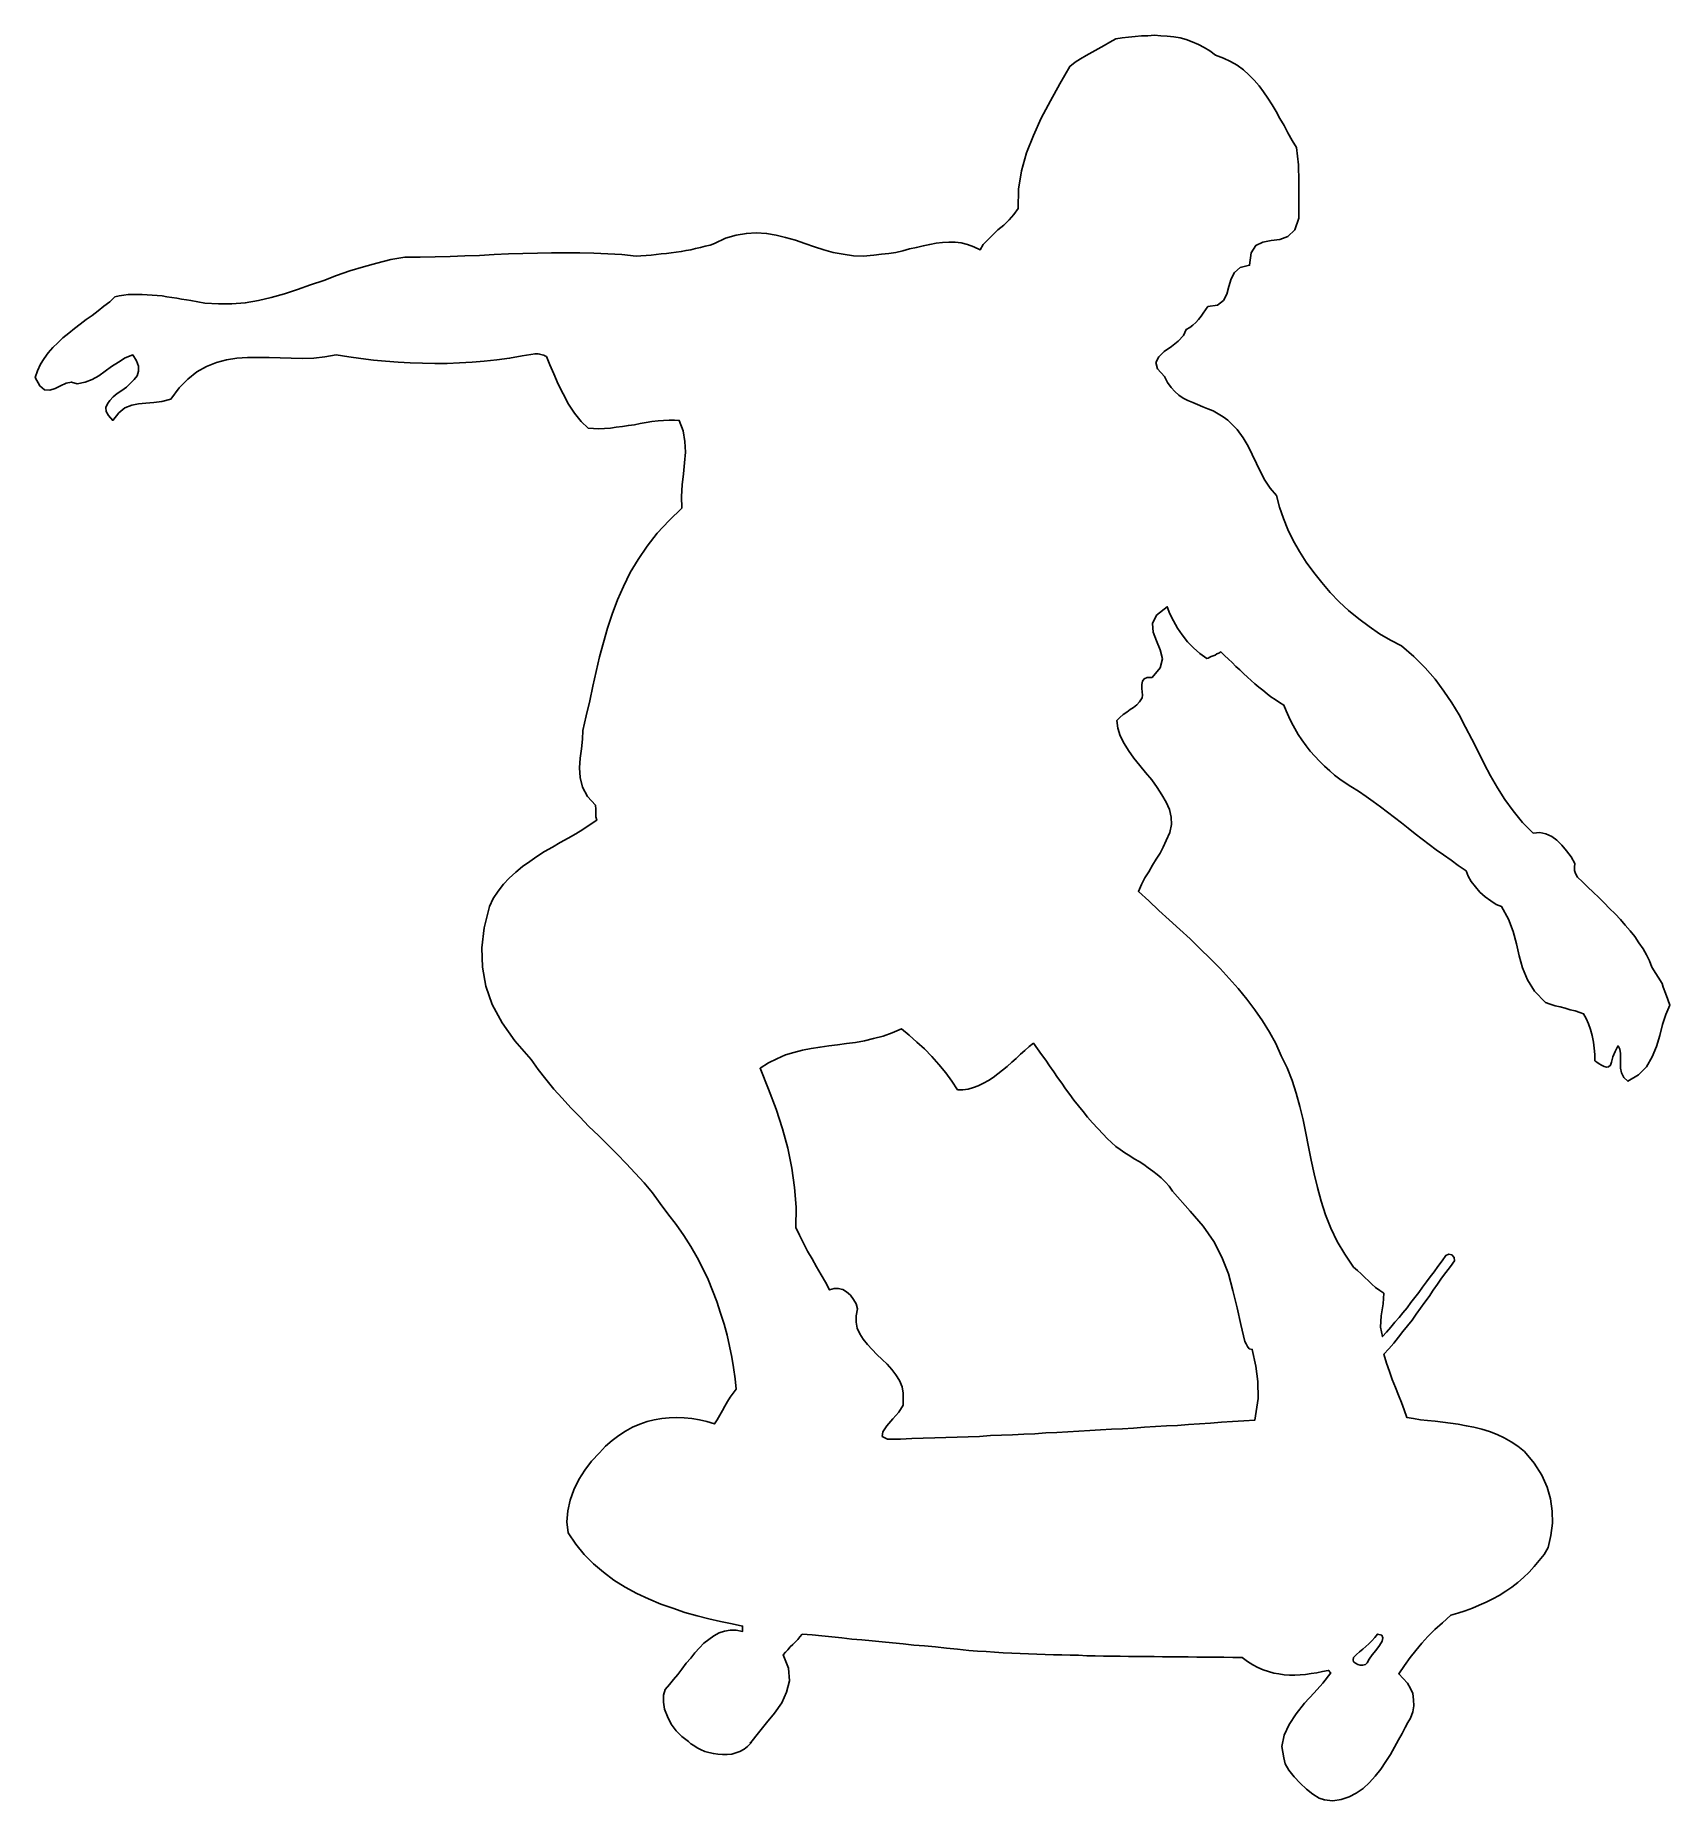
# Model space of a CAD drawing. Extents: x -203 to 144, y -176 to 198.
import ezdxf

# ---------------------------------------------------------------- set-up
doc = ezdxf.new("R2010")
doc.units = 0
doc.header["$MEASUREMENT"] = 0
doc.layers.add('7', color=7, linetype='CONTINUOUS')

msp = doc.modelspace()

# ---------------------------------------------------------------- linework, layer by layer
at = {"layer": '7', "linetype": 'CONTINUOUS'}
for points in [[(70.41, -175.78), (69.28, -175.38), (67.99, -174.58), (66.63, -173.53), (65.26, -172.24), (63.97, -170.88), (62.84, -169.51), (62.12, -168.14), (61.8, -166.86), (61.4, -164.44), (61.88, -162.03), (62.93, -159.78), (64.46, -157.53), (66.22, -155.28), (68.23, -153.11), (70.08, -151.01), (71.77, -148.84), (71.53, -148.68), (71.45, -148.44), (71.37, -148.36), (71.21, -148.36), (70, -148.6), (68.8, -148.84), (67.59, -149), (66.39, -149.17), (65.26, -149.24), (64.13, -149.32), (63.01, -149.32), (61.88, -149.24), (60.76, -149.08), (59.71, -148.92), (58.58, -148.6), (57.46, -148.2), (56.33, -147.72), (55.21, -147.15), (54.08, -146.43), (52.95, -145.63), (51.02, -145.63), (49.09, -145.55), (47.17, -145.55), (45.31, -145.55), (43.38, -145.55), (41.54, -145.47), (39.68, -145.47), (37.92, -145.47), (36.07, -145.47), (34.3, -145.38), (32.45, -145.38), (30.68, -145.38), (28.91, -145.38), (27.14, -145.3), (25.37, -145.3), (23.6, -145.3), (21.83, -145.22), (20.06, -145.22), (18.29, -145.14), (16.52, -145.14), (14.75, -145.06), (12.99, -145.06), (11.22, -144.98), (9.45, -144.9), (7.68, -144.82), (5.91, -144.74), (4.14, -144.66), (2.37, -144.58), (0.52, -144.5), (-1.25, -144.34), (-3.1, -144.26), (-4.95, -144.1), (-7.36, -143.86), (-9.69, -143.61), (-12.02, -143.37), (-14.36, -143.13), (-16.61, -142.97), (-18.86, -142.73), (-21.11, -142.49), (-23.28, -142.25), (-25.45, -142.09), (-27.63, -141.85), (-29.71, -141.68), (-31.89, -141.44), (-33.97, -141.2), (-36.07, -141.04), (-38.16, -140.8), (-40.25, -140.64), (-40.73, -141.2), (-41.21, -141.77), (-41.78, -142.33), (-42.26, -142.81), (-42.82, -143.37), (-43.3, -143.94), (-43.79, -144.5), (-44.27, -145.06), (-43.14, -147.88), (-42.98, -150.53), (-43.55, -152.94), (-44.59, -155.19), (-46.12, -157.37), (-47.81, -159.46), (-49.5, -161.55), (-51.11, -163.64), (-51.19, -163.72), (-51.26, -163.72), (-51.19, -163.64), (-51.02, -163.64), (-51.11, -163.72), (-51.83, -164.44), (-52.55, -165.01), (-53.44, -165.49), (-54.32, -165.81), (-55.2, -166.05), (-56.17, -166.13), (-57.14, -166.13), (-58.1, -166.05), (-59.07, -165.97), (-60.03, -165.73), (-60.92, -165.49), (-61.8, -165.09), (-62.53, -164.77), (-63.25, -164.28), (-63.89, -163.88), (-64.37, -163.4), (-65.74, -162.35), (-66.95, -161.15), (-67.99, -159.7), (-68.8, -158.09), (-69.44, -156.56), (-69.68, -155.04), (-69.68, -153.59), (-69.28, -152.38), (-68.4, -151.34), (-67.51, -150.29), (-66.63, -149.17), (-65.74, -148.04), (-64.86, -146.83), (-63.89, -145.71), (-63.01, -144.58), (-62.04, -143.54), (-61.08, -142.57), (-60.03, -141.77), (-58.99, -141.04), (-57.86, -140.4), (-56.73, -140), (-55.53, -139.84), (-54.24, -139.84), (-52.88, -140.08), (-52.88, -139.84), (-52.88, -139.51), (-52.88, -139.19), (-52.88, -138.95), (-55.13, -138.47), (-57.54, -137.99), (-60.03, -137.42), (-62.53, -136.78), (-65.1, -136.06), (-67.67, -135.17), (-70.24, -134.29), (-72.82, -133.16), (-75.31, -132.03), (-77.8, -130.67), (-80.14, -129.22), (-82.39, -127.53), (-84.48, -125.76), (-86.49, -123.75), (-88.26, -121.58), (-89.87, -119.17), (-90.11, -116.84), (-89.95, -114.5), (-89.46, -112.25), (-88.66, -110.08), (-87.62, -107.91), (-86.33, -105.9), (-84.88, -103.97), (-83.19, -102.2), (-81.91, -100.83), (-80.54, -99.63), (-79.09, -98.58), (-77.72, -97.62), (-76.19, -96.81), (-74.67, -96.17), (-73.14, -95.61), (-71.61, -95.2), (-70, -94.96), (-68.47, -94.8), (-66.87, -94.72), (-65.26, -94.8), (-63.65, -94.96), (-62.04, -95.2), (-60.43, -95.61), (-58.83, -96.09), (-58.26, -95.2), (-57.7, -94.24), (-57.14, -93.27), (-56.65, -92.31), (-56.09, -91.34), (-55.53, -90.46), (-54.89, -89.57), (-54.24, -88.77), (-54.48, -86.52), (-54.8, -84.18), (-55.2, -81.93), (-55.69, -79.6), (-56.17, -77.27), (-56.82, -74.94), (-57.54, -72.6), (-58.34, -70.19), (-59.23, -67.86), (-60.19, -65.53), (-61.32, -63.2), (-62.53, -60.86), (-63.89, -58.53), (-65.34, -56.2), (-66.95, -53.87), (-68.72, -51.61), (-70.32, -49.36), (-72.01, -47.11), (-73.78, -45.02), (-75.63, -42.93), (-77.56, -40.92), (-79.49, -38.91), (-81.5, -36.9), (-83.43, -34.97), (-85.44, -33.04), (-87.37, -31.03), (-89.3, -29.1), (-91.15, -27.09), (-92.92, -25.16), (-94.61, -23.07), (-96.22, -20.98), (-97.67, -18.88), (-101.13, -14.94), (-103.86, -11.09), (-105.95, -7.22), (-107.32, -3.36), (-108.04, 0.66), (-108.12, 4.76), (-107.64, 9.02), (-106.51, 13.52), (-105.71, 15.21), (-104.67, 16.82), (-103.54, 18.27), (-102.33, 19.55), (-100.97, 20.84), (-99.52, 22.04), (-97.99, 23.09), (-96.46, 24.14), (-94.85, 25.18), (-93.16, 26.15), (-91.56, 27.11), (-89.87, 28), (-88.26, 28.96), (-86.73, 29.85), (-85.2, 30.89), (-83.75, 31.86), (-84, 32.58), (-84, 33.38), (-84, 34.19), (-84.08, 34.99), (-85.76, 36.84), (-86.81, 38.85), (-87.29, 40.86), (-87.45, 42.95), (-87.29, 44.96), (-87.05, 46.97), (-86.81, 48.99), (-86.73, 50.83), (-86.01, 53.97), (-85.28, 57.11), (-84.64, 60.24), (-83.92, 63.38), (-83.19, 66.44), (-82.39, 69.49), (-81.5, 72.55), (-80.54, 75.52), (-79.41, 78.5), (-78.12, 81.39), (-76.68, 84.29), (-74.99, 87.1), (-73.14, 89.92), (-70.97, 92.65), (-68.47, 95.31), (-65.74, 97.96), (-65.82, 100.45), (-65.66, 102.87), (-65.42, 105.2), (-65.18, 107.53), (-65.02, 109.86), (-65.1, 112.12), (-65.5, 114.37), (-66.3, 116.54), (-67.35, 116.62), (-68.47, 116.62), (-69.68, 116.54), (-70.81, 116.46), (-72.1, 116.3), (-73.3, 116.14), (-74.59, 115.9), (-75.79, 115.65), (-77.08, 115.49), (-78.37, 115.25), (-79.65, 115.09), (-80.86, 114.93), (-82.15, 114.85), (-83.35, 114.77), (-84.48, 114.85), (-85.6, 114.93), (-87.13, 116.3), (-88.5, 118.07), (-89.79, 120), (-90.91, 122.17), (-91.96, 124.26), (-92.92, 126.43), (-93.73, 128.36), (-94.45, 130.13), (-94.77, 130.21), (-95.01, 130.37), (-95.34, 130.45), (-95.66, 130.53), (-95.9, 130.61), (-96.22, 130.69), (-96.54, 130.69), (-96.86, 130.69), (-99.6, 130.21), (-102.25, 129.73), (-104.98, 129.41), (-107.64, 129.08), (-110.21, 128.92), (-112.87, 128.76), (-115.52, 128.6), (-118.09, 128.6), (-120.75, 128.68), (-123.32, 128.76), (-125.9, 128.92), (-128.55, 129.08), (-131.12, 129.32), (-133.78, 129.65), (-136.35, 130.05), (-139, 130.45), (-141.42, 130.05), (-143.75, 129.73), (-146.16, 129.65), (-148.57, 129.73), (-150.9, 129.81), (-153.24, 129.89), (-155.57, 129.89), (-157.82, 129.89), (-160.07, 129.73), (-162.24, 129.41), (-164.41, 128.84), (-166.51, 127.96), (-168.52, 126.83), (-170.45, 125.3), (-172.3, 123.45), (-174.06, 121.04), (-175.99, 120.56), (-177.68, 120.32), (-179.37, 120.24), (-180.9, 120.08), (-182.35, 119.75), (-183.8, 119.19), (-185.08, 118.15), (-186.37, 116.54), (-187.26, 117.58), (-187.74, 118.47), (-187.82, 119.27), (-187.5, 120.08), (-187.01, 120.8), (-186.29, 121.52), (-185.4, 122.25), (-184.44, 122.89), (-183.47, 123.61), (-182.59, 124.42), (-181.79, 125.22), (-181.22, 126.03), (-180.9, 126.99), (-180.9, 128.04), (-181.3, 129.16), (-182.11, 130.45), (-183.72, 129.81), (-185.16, 128.92), (-186.61, 127.96), (-187.98, 126.99), (-189.34, 126.03), (-190.71, 125.22), (-192.24, 124.66), (-193.93, 124.34), (-195.14, 124.66), (-196.26, 124.42), (-197.47, 123.85), (-198.59, 123.29), (-199.72, 122.97), (-200.85, 123.05), (-201.81, 123.85), (-202.78, 125.62), (-202.29, 127.07), (-201.65, 128.44), (-200.92, 129.65), (-200.04, 130.85), (-199.08, 131.98), (-198.03, 133.02), (-196.91, 134.07), (-195.7, 135.03), (-194.49, 136), (-193.28, 136.96), (-192, 137.93), (-190.71, 138.82), (-189.43, 139.78), (-188.22, 140.74), (-187.01, 141.71), (-185.89, 142.76), (-185, 142.92), (-184.04, 143.07), (-183.07, 143.24), (-182.11, 143.24), (-181.14, 143.24), (-180.1, 143.24), (-179.05, 143.16), (-178, 143.07), (-176.96, 143), (-175.92, 142.92), (-174.87, 142.76), (-173.82, 142.59), (-172.78, 142.43), (-171.81, 142.27), (-170.77, 142.11), (-169.8, 141.95), (-166.83, 141.39), (-163.93, 141.23), (-161.12, 141.23), (-158.3, 141.47), (-155.49, 141.95), (-152.76, 142.59), (-149.94, 143.4), (-147.2, 144.28), (-144.47, 145.25), (-141.66, 146.21), (-138.92, 147.26), (-136.11, 148.22), (-133.21, 149.11), (-130.4, 149.91), (-127.42, 150.64), (-124.45, 151.12), (-121.23, 151.12), (-118.01, 151.2), (-114.88, 151.28), (-111.74, 151.44), (-108.61, 151.52), (-105.55, 151.68), (-102.49, 151.84), (-99.44, 151.92), (-96.38, 152), (-93.4, 152.08), (-90.35, 152.08), (-87.37, 152.08), (-84.4, 152), (-81.42, 151.84), (-78.45, 151.68), (-75.47, 151.36), (-74.42, 151.44), (-73.3, 151.52), (-72.25, 151.6), (-71.21, 151.68), (-70.17, 151.84), (-69.04, 151.92), (-67.99, 152.08), (-66.95, 152.24), (-65.9, 152.33), (-64.86, 152.57), (-63.89, 152.73), (-62.84, 152.97), (-61.8, 153.21), (-60.83, 153.45), (-59.79, 153.69), (-58.83, 154.01), (-56.49, 155.14), (-54.24, 155.78), (-52.07, 156.18), (-49.98, 156.27), (-47.81, 156.18), (-45.8, 155.78), (-43.79, 155.3), (-41.7, 154.74), (-39.68, 154.01), (-37.67, 153.37), (-35.66, 152.73), (-33.66, 152.16), (-31.56, 151.76), (-29.4, 151.44), (-27.3, 151.36), (-25.05, 151.6), (-23.44, 151.76), (-21.92, 151.92), (-20.39, 152.16), (-18.94, 152.48), (-17.49, 152.89), (-16.05, 153.21), (-14.6, 153.53), (-13.23, 153.85), (-11.86, 154.09), (-10.49, 154.25), (-9.21, 154.34), (-7.84, 154.34), (-6.55, 154.17), (-5.19, 153.85), (-3.9, 153.37), (-2.53, 152.73), (-1.89, 153.85), (-0.93, 154.82), (0.12, 155.86), (1.24, 156.91), (2.45, 157.95), (3.58, 159.08), (4.62, 160.21), (5.51, 161.49), (5.59, 165.59), (6.23, 169.45), (7.28, 173.23), (8.73, 176.93), (10.41, 180.63), (12.34, 184.25), (14.35, 187.87), (16.44, 191.57), (17.57, 192.45), (18.69, 193.18), (19.9, 193.9), (21.19, 194.62), (22.48, 195.27), (23.76, 195.99), (24.97, 196.72), (26.18, 197.44), (27.54, 197.6), (28.91, 197.76), (30.28, 197.92), (31.64, 198.08), (33.01, 198.08), (34.38, 198.16), (35.74, 198.08), (37.11, 198), (38.48, 197.84), (39.85, 197.6), (41.13, 197.28), (42.42, 196.8), (43.71, 196.23), (44.91, 195.59), (46.12, 194.86), (47.32, 193.98), (49.01, 193.34), (50.54, 192.61), (51.91, 191.81), (53.28, 190.85), (54.4, 189.8), (55.53, 188.67), (56.57, 187.47), (57.54, 186.18), (58.42, 184.81), (59.31, 183.45), (60.19, 182), (61, 180.55), (61.88, 179.02), (62.69, 177.5), (63.57, 175.89), (64.53, 174.36), (64.94, 170.74), (65.02, 167.2), (65.02, 163.42), (65.02, 159.4), (64.13, 156.91), (62.69, 155.54), (61, 154.9), (59.15, 154.66), (57.38, 154.34), (55.85, 153.61), (54.89, 152.08), (54.56, 149.43), (52.55, 148.95), (51.35, 147.9), (50.62, 146.53), (50.14, 144.93), (49.74, 143.32), (49.01, 141.95), (47.73, 140.99), (45.72, 140.66), (45.24, 140.02), (44.75, 139.3), (44.27, 138.65), (43.71, 137.93), (43.14, 137.29), (42.5, 136.72), (41.86, 136.24), (41.13, 135.84), (40.57, 134.55), (39.44, 133.35), (38, 132.22), (36.47, 131.18), (35.34, 130.05), (34.7, 128.84), (35.02, 127.48), (36.55, 125.87), (37.19, 124.58), (37.92, 123.54), (38.72, 122.65), (39.53, 121.93), (40.49, 121.28), (41.45, 120.8), (42.5, 120.32), (43.55, 119.91), (44.67, 119.43), (45.72, 119.03), (46.84, 118.55), (47.89, 117.98), (48.94, 117.34), (49.98, 116.62), (50.94, 115.65), (51.91, 114.61), (53.2, 112.84), (54.24, 111.07), (55.13, 109.3), (56.01, 107.45), (56.89, 105.68), (57.78, 103.91), (58.9, 102.22), (60.27, 100.62), (60.92, 98.2), (61.72, 95.79), (62.69, 93.46), (63.81, 91.13), (65.1, 88.79), (66.54, 86.54), (68.16, 84.29), (69.84, 82.2), (71.61, 80.11), (73.54, 78.1), (75.55, 76.25), (77.72, 74.48), (79.89, 72.87), (82.07, 71.34), (84.4, 69.98), (86.73, 68.77), (89.39, 66.52), (91.8, 64.11), (93.89, 61.69), (95.74, 59.2), (97.43, 56.71), (98.96, 54.13), (100.32, 51.56), (101.69, 48.99), (102.98, 46.41), (104.26, 43.76), (105.63, 41.26), (107.08, 38.69), (108.68, 36.2), (110.45, 33.79), (112.38, 31.37), (114.64, 29.12), (116.08, 29.2), (117.37, 28.96), (118.58, 28.4), (119.7, 27.6), (120.75, 26.55), (121.71, 25.34), (122.68, 24.06), (123.48, 22.69), (123.4, 21.88), (123.4, 21.16), (123.64, 20.52), (124.04, 19.79), (125.09, 18.75), (126.22, 17.62), (127.34, 16.58), (128.55, 15.45), (129.67, 14.33), (130.8, 13.12), (132.01, 11.99), (133.13, 10.79), (134.18, 9.58), (135.22, 8.38), (136.19, 7.17), (137.07, 5.88), (137.96, 4.6), (138.68, 3.31), (139.32, 2.02), (139.81, 0.66), (141.98, -2.8), (142.22, -3.52), (142.7, -4.81), (143.18, -6.18), (143.59, -7.39), (142.78, -9.32), (142.06, -11.49), (141.49, -13.82), (140.77, -16.15), (139.89, -18.32), (138.68, -20.41), (136.99, -22.1), (134.74, -23.47), (133.85, -22.67), (133.37, -21.7), (133.13, -20.74), (133.13, -19.61), (133.13, -18.56), (133.13, -17.6), (133.05, -16.71), (132.65, -15.99), (132.49, -16.31), (132.01, -17.2), (131.53, -18.32), (131.28, -19.45), (131.04, -20.09), (130.64, -20.41), (130.16, -20.49), (129.67, -20.33), (129.11, -20.09), (128.63, -19.77), (128.15, -19.45), (127.74, -19.13), (127.74, -17.84), (127.59, -16.47), (127.42, -15.19), (127.18, -13.82), (126.78, -12.53), (126.38, -11.33), (125.9, -10.2), (125.33, -9.23), (124.53, -8.91), (123.56, -8.59), (122.52, -8.35), (121.47, -8.03), (120.35, -7.71), (119.3, -7.47), (118.26, -7.15), (117.29, -6.82), (114.96, -4.41), (113.43, -2), (112.38, 0.58), (111.66, 3.07), (111.1, 5.64), (110.45, 8.22), (109.41, 10.87), (107.96, 13.52), (106.84, 14), (105.71, 14.73), (104.5, 15.61), (103.38, 16.58), (102.41, 17.7), (101.53, 18.83), (100.88, 19.96), (100.48, 21.08), (98.79, 22.21), (97.27, 23.33), (95.66, 24.46), (94.13, 25.58), (92.6, 26.71), (91.15, 27.84), (89.63, 28.96), (88.18, 30.17), (86.73, 31.29), (85.28, 32.42), (83.76, 33.55), (82.31, 34.67), (80.78, 35.8), (79.25, 36.84), (77.64, 37.97), (76.04, 39.01), (74.83, 39.74), (73.7, 40.54), (72.58, 41.35), (71.53, 42.31), (70.41, 43.28), (69.36, 44.32), (68.4, 45.37), (67.43, 46.49), (66.54, 47.62), (65.66, 48.83), (64.86, 50.03), (64.13, 51.24), (63.41, 52.52), (62.84, 53.73), (62.28, 55.02), (61.8, 56.22), (60.92, 56.78), (59.95, 57.43), (59.07, 57.99), (58.26, 58.64), (57.38, 59.36), (56.49, 60), (55.69, 60.73), (54.89, 61.45), (54.08, 62.17), (53.28, 62.9), (52.47, 63.7), (51.67, 64.42), (50.86, 65.23), (50.06, 65.95), (49.25, 66.76), (48.45, 67.48), (48.05, 67.24), (47.65, 67.08), (47.25, 66.84), (46.84, 66.68), (46.44, 66.52), (46.12, 66.36), (45.8, 66.19), (45.48, 66.11), (44.03, 67.16), (42.66, 68.37), (41.37, 69.65), (40.25, 71.1), (39.28, 72.55), (38.4, 74.08), (37.67, 75.6), (37.11, 77.05), (34.86, 75.28), (33.97, 73.51), (34.14, 71.66), (34.86, 69.81), (35.58, 67.96), (36.07, 66.04), (35.58, 64.11), (33.9, 62.09), (32.85, 62.09), (32.21, 61.77), (31.89, 61.29), (31.72, 60.57), (31.72, 59.76), (31.8, 59.04), (31.89, 58.31), (31.8, 57.75), (31.24, 56.95), (30.68, 56.3), (29.96, 55.74), (29.23, 55.26), (28.51, 54.7), (27.78, 54.21), (27.06, 53.57), (26.42, 52.93), (26.66, 51.32), (27.14, 49.71), (27.95, 48.1), (28.91, 46.57), (30.03, 44.96), (31.32, 43.44), (32.53, 41.91), (33.81, 40.38), (34.94, 38.77), (35.99, 37.24), (36.87, 35.64), (37.6, 34.11), (37.92, 32.5), (38, 30.89), (37.67, 29.2), (36.87, 27.51), (36.23, 26.15), (35.58, 24.86), (34.78, 23.57), (33.97, 22.29), (33.17, 20.92), (32.37, 19.63), (31.64, 18.19), (31, 16.74), (33.17, 14.73), (35.34, 12.72), (37.51, 10.71), (39.77, 8.7), (41.94, 6.69), (44.11, 4.6), (46.2, 2.51), (48.29, 0.42), (50.22, -1.68), (52.15, -3.85), (54, -6.1), (55.69, -8.35), (57.3, -10.68), (58.75, -13.1), (60.11, -15.51), (61.24, -18.08), (62.53, -20.65), (63.57, -23.31), (64.46, -26.04), (65.18, -28.86), (65.9, -31.67), (66.47, -34.49), (67.03, -37.38), (67.59, -40.2), (68.23, -43.09), (68.96, -45.99), (69.76, -48.88), (70.65, -51.78), (71.77, -54.59), (73.14, -57.41), (74.75, -60.14), (76.6, -62.88), (77.4, -63.6), (78.21, -64.32), (79.01, -65.05), (79.74, -65.77), (80.46, -66.49), (81.26, -67.22), (82.15, -67.86), (83.03, -68.42), (82.87, -70.67), (82.47, -73.17), (82.31, -75.58), (82.71, -77.59), (83.59, -76.63), (84.48, -75.58), (85.36, -74.53), (86.25, -73.57), (87.05, -72.53), (87.94, -71.48), (88.74, -70.35), (89.55, -69.31), (90.43, -68.26), (91.23, -67.14), (92.04, -66.01), (92.84, -64.96), (93.65, -63.84), (94.45, -62.71), (95.34, -61.51), (96.14, -60.38), (96.78, -60.14), (97.43, -60.3), (97.91, -60.86), (97.99, -61.51), (97.1, -62.71), (96.14, -64), (95.26, -65.21), (94.37, -66.49), (93.49, -67.78), (92.6, -69.07), (91.72, -70.27), (90.75, -71.56), (89.87, -72.84), (88.98, -74.13), (88.02, -75.34), (87.05, -76.54), (86.09, -77.75), (85.12, -78.96), (84.08, -80.17), (83.03, -81.29), (83.59, -83.22), (84.24, -84.99), (84.8, -86.68), (85.45, -88.37), (86.09, -89.98), (86.73, -91.58), (87.29, -93.11), (87.86, -94.72), (89.3, -94.96), (90.75, -95.2), (92.28, -95.36), (93.89, -95.52), (95.5, -95.76), (97.1, -95.93), (98.79, -96.17), (100.48, -96.49), (102.09, -96.81), (103.78, -97.21), (105.39, -97.7), (107, -98.34), (108.52, -99.06), (109.97, -99.87), (111.42, -100.83), (112.79, -101.96), (114.88, -104.45), (116.49, -106.94), (117.61, -109.52), (118.33, -112.01), (118.66, -114.58), (118.74, -117.16), (118.42, -119.73), (117.85, -122.31), (116.97, -123.75), (115.92, -125.04), (114.88, -126.32), (113.83, -127.53), (112.62, -128.66), (111.42, -129.7), (110.13, -130.67), (108.85, -131.55), (107.48, -132.44), (106.11, -133.16), (104.67, -133.89), (103.22, -134.53), (101.77, -135.17), (100.24, -135.73), (98.71, -136.22), (97.19, -136.62), (95.42, -138.23), (93.81, -139.67), (92.36, -141.12), (91.07, -142.57), (89.79, -144.1), (88.58, -145.63), (87.38, -147.31), (86.17, -149.08), (87.13, -150.05), (88.02, -151.01), (88.66, -152.14), (89.14, -153.26), (89.3, -154.55), (89.39, -155.84), (89.14, -157.13), (88.66, -158.49), (88.1, -159.38), (87.53, -160.42), (86.89, -161.71), (86.09, -163.08), (85.28, -164.6), (84.4, -166.13), (83.43, -167.66), (82.39, -169.27), (81.18, -170.72), (79.98, -172.08), (78.61, -173.37), (77.16, -174.34), (75.63, -175.14), (73.94, -175.7), (72.17, -175.94), (70.33, -175.78), (70.41, -175.78)], [(-7.36, -25.32), (-8.57, -23.47), (-9.85, -21.7), (-11.3, -19.93), (-12.75, -18.24), (-14.36, -16.63), (-15.96, -15.19), (-17.57, -13.74), (-19.18, -12.37), (-21.19, -13.26), (-23.12, -13.9), (-25.13, -14.46), (-27.06, -14.94), (-28.99, -15.27), (-30.84, -15.51), (-32.77, -15.75), (-34.62, -15.99), (-36.47, -16.23), (-38.32, -16.55), (-40.17, -16.87), (-42.02, -17.36), (-43.79, -17.92), (-45.64, -18.73), (-47.41, -19.61), (-49.18, -20.74), (-47.41, -25.16), (-45.8, -29.42), (-44.43, -33.6), (-43.3, -37.7), (-42.42, -41.89), (-41.86, -45.99), (-41.54, -50.17), (-41.61, -54.51), (-40.81, -56.12), (-40.01, -57.81), (-39.12, -59.5), (-38.16, -61.11), (-37.19, -62.79), (-36.23, -64.48), (-35.34, -66.09), (-34.46, -67.7), (-33.49, -67.38), (-32.61, -67.38), (-31.64, -67.62), (-30.84, -68.1), (-30.04, -68.83), (-29.4, -69.71), (-28.83, -70.67), (-28.51, -71.72), (-28.83, -73.17), (-28.83, -74.53), (-28.59, -75.82), (-28.03, -77.03), (-27.3, -78.16), (-26.42, -79.28), (-25.45, -80.33), (-24.41, -81.37), (-23.28, -82.42), (-22.24, -83.46), (-21.27, -84.59), (-20.39, -85.71), (-19.66, -86.92), (-19.1, -88.21), (-18.86, -89.57), (-18.86, -91.02), (-18.86, -92.15), (-19.75, -93.59), (-21.03, -95.04), (-22.32, -96.49), (-23.2, -97.78), (-23.28, -98.74), (-22.16, -99.3), (-19.42, -99.3), (-17.01, -99.22), (-14.6, -99.14), (-12.18, -99.06), (-9.85, -98.98), (-7.44, -98.9), (-5.11, -98.82), (-2.7, -98.74), (-0.36, -98.58), (1.97, -98.5), (4.3, -98.42), (6.71, -98.26), (9.05, -98.18), (11.38, -98.02), (13.71, -97.94), (16.04, -97.78), (18.38, -97.62), (20.71, -97.53), (22.96, -97.38), (25.29, -97.21), (27.62, -97.13), (29.96, -96.97), (32.29, -96.81), (34.62, -96.65), (36.95, -96.49), (39.28, -96.41), (41.61, -96.25), (43.95, -96.09), (46.28, -95.93), (48.61, -95.76), (50.94, -95.61), (53.36, -95.45), (55.69, -95.28), (56.41, -90.7), (56.33, -87.08), (55.85, -83.86), (55.13, -80.33), (54.48, -80.17), (54.08, -79.68), (53.84, -79.12), (53.52, -78.64), (52.71, -75.02), (51.91, -71.48), (51.02, -67.86), (50.06, -64.32), (48.69, -60.78), (47, -57.41), (44.75, -54.19), (41.94, -51.05), (38.24, -46.79), (37.51, -45.74), (36.71, -44.86), (35.83, -43.97), (34.94, -43.25), (34.06, -42.53), (33.09, -41.8), (32.13, -41.16), (31.16, -40.52), (30.12, -39.96), (29.15, -39.31), (28.1, -38.67), (27.14, -37.95), (26.18, -37.3), (25.29, -36.5), (24.4, -35.61), (23.52, -34.73), (22.39, -33.52), (21.27, -32.32), (20.22, -31.11), (19.26, -29.9), (18.29, -28.7), (17.33, -27.49), (16.44, -26.28), (15.56, -25.08), (14.75, -23.87), (13.87, -22.67), (13.07, -21.46), (12.18, -20.25), (11.38, -19.05), (10.49, -17.84), (9.61, -16.63), (8.73, -15.43), (7.84, -16.15), (6.96, -16.96), (5.99, -17.76), (5.1, -18.64), (4.14, -19.45), (3.17, -20.33), (2.21, -21.14), (1.24, -21.94), (0.2, -22.67), (-0.77, -23.31), (-1.81, -23.87), (-2.94, -24.44), (-3.98, -24.84), (-5.11, -25.16), (-6.23, -25.32), (-7.36, -25.32)], [(79.49, -146.75), (79.09, -147.07), (78.53, -147.24), (77.97, -147.24), (77.48, -147.07), (77, -146.83), (76.6, -146.51), (76.52, -146.11), (76.6, -145.63), (77.24, -144.98), (77.88, -144.42), (78.53, -143.86), (79.17, -143.29), (79.81, -142.73), (80.46, -142.09), (81.1, -141.36), (81.66, -140.64), (82.55, -140.88), (82.79, -141.44), (82.63, -142.17), (82.07, -143.05), (81.34, -144.1), (80.54, -145.06), (79.89, -145.95), (79.49, -146.75)]]:
    msp.add_lwpolyline(points, dxfattribs=at)

doc.saveas('drawing.dxf')
